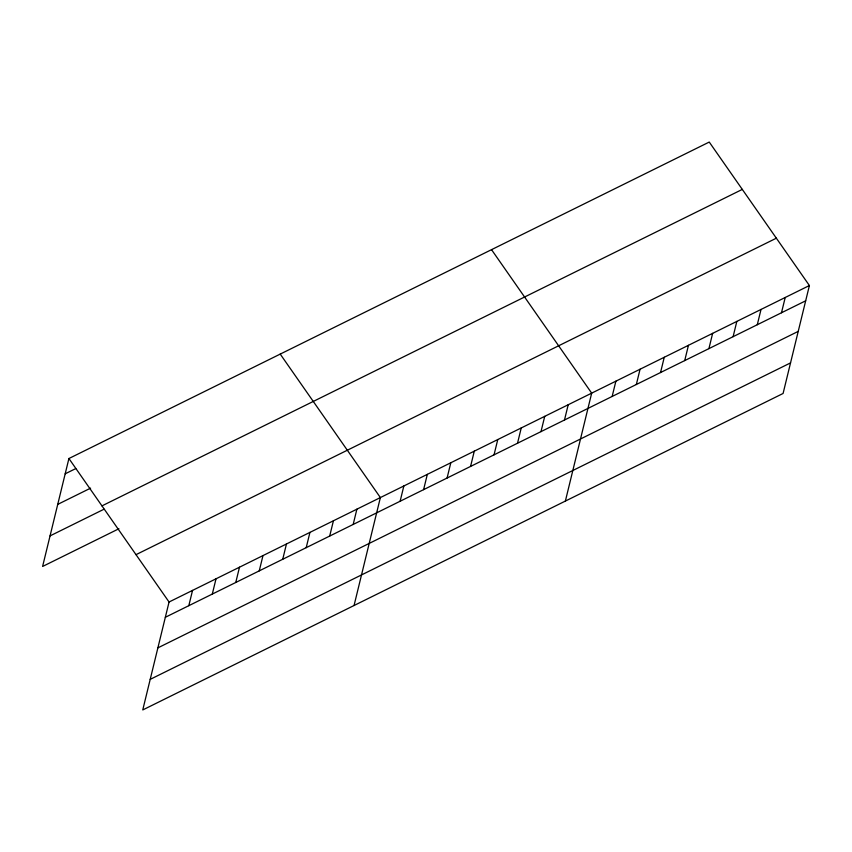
<?xml version="1.0" encoding="UTF-8"?>
<svg xmlns="http://www.w3.org/2000/svg" width="852" height="852" viewBox="0 0 852 852"><rect width="100%" height="100%" fill="white"/><g stroke="black" fill="none" stroke-linecap="round" stroke-linejoin="round"><path stroke-width="1.28" d="M68.916 458.525L169.058 602.013L142.753 709.94L783.084 393.475L809.4 285.537L709.247 142.06L68.916 458.525L42.6 566.463L118.907 528.751M188.814 605.687L192.541 590.404M212.297 594.078L216.025 578.796M235.77 582.47L239.497 567.198M259.253 570.872L262.98 555.589M282.736 559.263L286.453 543.991M306.209 547.666L309.936 532.383M329.692 536.057L333.42 520.785M353.175 524.459L356.892 509.176M354.059 605.506L380.375 497.568L280.223 354.091M400.131 501.242L403.848 485.97M423.604 489.644L427.331 474.362M447.087 478.036L450.815 462.764M470.57 466.438L474.287 451.155M494.043 454.83L497.77 439.547M517.526 443.232L521.243 427.949M540.999 431.623L544.726 416.34M564.482 420.015L568.209 404.743M565.377 501.072L591.682 393.134L491.529 249.657M612.151 396.457L615.879 381.185M636.337 384.508L640.065 369.225M660.534 372.548L664.262 357.265M684.72 360.588L688.448 345.316M708.917 348.638L712.634 333.356M733.103 336.678L736.831 321.406M757.29 324.729L761.017 309.446M781.486 312.769L785.214 297.486M65.189 473.808L75.753 468.589M57.734 504.384L90.6 488.143M101.963 505.875L742.294 189.41M50.055 535.887L104.05 509.198M136.011 554.663L776.353 238.187M169.058 602.013L809.4 285.537M165.341 617.285L805.673 300.809M157.886 647.861L798.217 331.385M150.208 679.363L790.539 362.899"/></g></svg>
